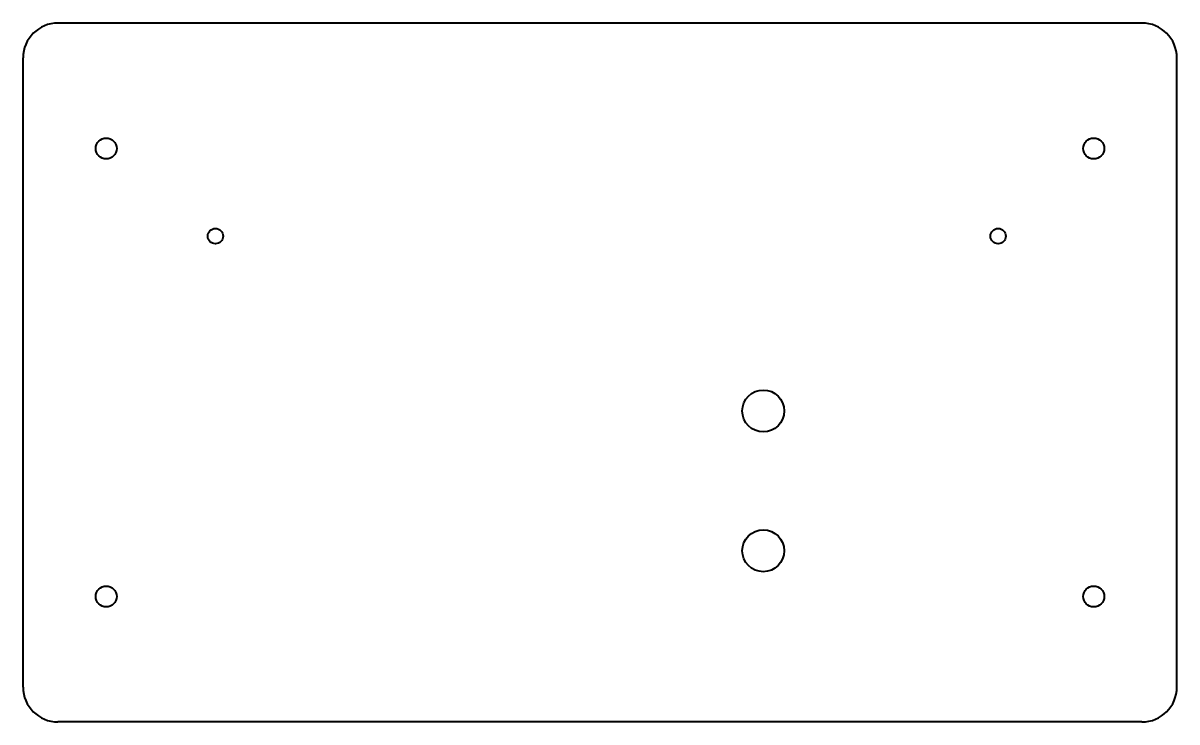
# Model space of a CAD drawing. Header units: millimetres. Extents: x -59 to 106, y -13 to 87.
import ezdxf

# ---------------------------------------------------------------- set-up
doc = ezdxf.new("R2010")
doc.units = ezdxf.units.MM
doc.layers.add('Visible', color=7, linetype='Continuous', lineweight=40)

msp = doc.modelspace()

# ---------------------------------------------------------------- linework, layer by layer
at = {"layer": 'Visible'}
for p, q in [((100.9, 87.46), (-54.2, 87.46)), ((-59.2, -7.55), (-59.2, 82.46)), ((105.9, -7.55), (105.9, 82.46)), ((100.9, -12.55), (-54.2, -12.55))]:
    msp.add_line(p, q, dxfattribs=at)
for centre, radius in [((-47.3, 69.51), 1.5), ((94, 69.51), 1.5), ((-31.68, 56.97), 1.1), ((80.32, 56.97), 1.1), ((46.71, 31.95), 3), ((46.71, 11.95), 3), ((-47.3, 5.4), 1.5), ((94, 5.4), 1.5)]:
    msp.add_circle(centre, radius, dxfattribs=at)
for centre, start, end in [((-54.2, 82.46), 90, 180), ((100.9, 82.46), 0, 90), ((-54.2, -7.55), 180, 270), ((100.9, -7.55), 270, 0)]:
    msp.add_arc(centre, 5, start, end, dxfattribs=at)

doc.saveas('drawing.dxf')
